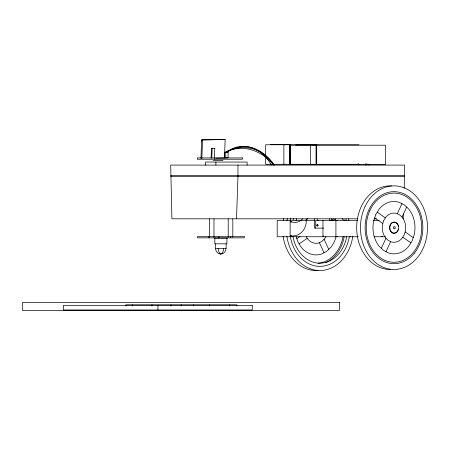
<?xml version="1.0" encoding="UTF-8"?>
<svg xmlns="http://www.w3.org/2000/svg" width="450" height="450" viewBox="0 0 450 450"><rect width="100%" height="100%" fill="white"/><g stroke="black" fill="none" stroke-linecap="round" stroke-linejoin="round"><path stroke-width="0.67" d="M236.509 218.812L237.96 176.422L237.96 165.094M403.172 218.812L403.335 213.947M404.218 188.235L404.623 165.094L170.696 165.094L171.911 218.812L357.975 218.812M200.959 158.366L201.639 139.866L225.169 139.545L224.482 158.046L216.253 158.181M201.853 158.411L202.539 139.911L225.169 139.545M211.466 148.297L211.078 157.928L211.792 157.961L212.181 148.337L211.466 148.297L214.802 148.337L214.414 157.961M201.825 140.715L201.831 141.058M290.627 221.636C291.364 220.905 291.077 222.744 291.032 221.501M317.683 225.484L317.588 225.039M381.302 248.282L385.942 238.258M397.305 213.705L401.946 203.681M386.01 251.668L390.651 241.644M402.013 217.097L406.654 207.073M290.779 221.501L290.953 222.019M317.272 225.09L317.588 225.006M317.385 225.039L317.205 225.405L317.649 225.607M323.331 235.704L323.331 236.227M296.831 238.657L300.06 236.379M299.137 243.855L307.288 238.252M333.045 220.545L335.363 218.947L335.959 220.742M290.739 221.456L291.122 221.501M336.684 236.756L336.87 236.683A1.513 1.215 90 0 0 337.298 236.419M201.358 158.012L201.392 157.14M317.391 225.006L317.745 225.157M349.481 236.773L349.802 236.717A1.547 1.238 -90 0 0 350.235 236.453M381.718 236.756L381.909 236.739A2.053 1.643 -90 0 0 382.731 236.464M270.748 144.382L290.008 144.382L290.008 164.284M289.558 144.759L265.669 144.759L265.669 164.284L359.027 164.284M289.766 144.759L359.027 144.759M316.254 145.215L290.419 145.215L290.419 164.413L385.526 164.413L385.526 145.215L316.558 145.215M213.002 160.509L222.947 160.509M170.696 175.41L404.623 175.41M170.696 176.422L404.623 176.422M374.124 218.812L376.493 218.812M314.893 220.5L277.189 220.5L277.189 236.756L358.296 236.756M357.564 220.5L315.703 220.5L315.703 228.122M373.624 220.5L379.209 220.5M317.897 220.601L318.246 220.601M323.601 228.122L314.533 228.122L314.533 218.812M374.029 236.756L385.577 236.756M214.256 238.191L227.503 238.191M201.639 139.866L202.539 139.911M214.082 148.297L214.802 148.337M290.886 222.007L290.711 221.715M290.959 235.626C289.851 235.513 291.189 236.784 290.908 235.676M374.687 217.907L382.793 223.481M402.761 237.206L410.912 242.809M377.257 212.192L385.341 217.907M405.152 231.913L413.218 237.617M317.233 225.484L317.588 225.641L317.773 225.236M306.259 236.588L307.783 239.057A14.619 11.723 90 0 0 319.106 242.843L321.93 241.38L324.36 239.057A14.619 11.723 -90 0 0 325.957 236.571M324.107 239.299L328.748 249.322M319.399 242.691L324.039 252.714M398.081 225.591L398.295 226.232M296.201 236.762L297.883 241.819L301.219 247.241A26.196 21.004 -90 0 0 321.508 254.025L326.571 251.404L330.919 247.241A26.196 21.004 90 0 0 336.049 236.807M348.75 218.824L348.75 220.511M346.084 218.824L346.084 220.511M335.914 220.5L335.914 236.756M329.749 218.812L329.749 220.5M322.965 220.5L322.965 236.756M317.194 218.812L317.194 220.5M316.704 164.413L316.704 144.889L295.942 144.889L295.942 145.215M316.254 144.889L316.254 164.413M316.108 145.215L316.108 164.413M310.376 145.215L310.376 164.413M296.392 144.889L296.392 145.215M290.132 220.5L290.132 236.756M289.794 144.759L289.794 164.284M289.558 144.382L289.558 164.284M289.344 144.382L289.344 164.284M283.877 144.759L283.877 164.284M271.586 144.382L271.586 144.759M270.973 144.382L270.973 144.759M247.112 165.094L247.112 162.045L205.583 162.045L205.583 165.094M236.863 306.084L236.863 304.785L125.854 304.785L125.854 306.084M232.819 218.812L232.819 237.184M230.777 236.694L230.777 237.864M229.393 304.785L229.393 306.084M228.212 218.812L228.212 237.184M226.912 238.191L226.912 243.827L214.841 243.827L214.841 238.191M226.148 243.827L226.148 248.631L215.432 248.631L215.432 243.827M225.765 157.905L225.765 152.246A56.902 43.903 -83.2 0 1 274.416 165.094M218.874 236.694L218.874 237.864M215.882 162.045L215.882 165.094M214.869 157.928L214.869 159.238M213.981 218.812L213.981 237.184M209.436 304.785L209.436 306.084M209.374 218.812L209.374 237.184M208.952 236.694L208.952 237.864M193.331 304.785L193.331 306.084M181.249 304.785L181.249 306.084M171.017 304.785L171.017 306.084M157.939 305.443L157.939 309.971M152.004 304.785L152.004 306.084M132.705 304.785L132.705 306.084M226.378 152.246A51.413 36.253 88.3 0 1 271.524 165.094M226.958 152.246A51.542 38.357 -90 0 1 273.634 165.094A58.854 45.09 83.7 0 0 225.219 152.246M365.766 165.094A6.249 0.681 -90 0 1 365.794 163.699M368.978 164.109A5.631 5.288 -82.9 0 1 368.921 165.094M336.538 220.5A1.558 1.249 90 0 1 337.162 220.708M366.885 164.081A0.703 0.422 -90 0 1 366.289 164.081M358.369 164.025A0.703 0.422 -90 0 1 357.947 164.025M332.038 220.219A34.346 18.737 -32.1 0 1 333.382 218.812M331.712 218.812A9.72 5.687 90 0 1 330.722 220.798M302.715 218.812A12.049 11.149 82.3 0 1 290.931 221.721M306.101 218.812A14.704 13.539 -85.7 0 1 290.841 235.89M352.822 236.216A41.811 33.519 -90 0 1 319.843 270.529A41.811 33.519 -90 0 1 286.864 236.216M286.971 220.551A41.811 33.519 -90 0 1 287.331 218.554M349.374 236.509A37.642 30.184 90 0 1 319.759 266.366A37.642 30.184 90 0 1 290.278 236.295M290.317 220.933A37.642 30.184 90 0 1 290.869 218.188M306.186 220.871A14.619 11.723 -90 0 1 307.783 218.385M342.557 218.436A34.599 27.742 90 0 1 342.866 219.763M343.131 236.334A34.599 27.742 90 0 1 318.043 263.233M296.094 220.635A26.196 21.004 -90 0 1 296.668 218.694M346.809 236.306A34.476 27.641 90 0 1 319.843 263.194A34.476 27.641 90 0 1 292.882 236.306M293.147 219.797A34.476 27.641 90 0 1 293.451 218.475M318.082 270.456A41.811 33.519 -90 0 1 283.089 236.216M283.196 220.551A41.811 33.519 -90 0 1 283.556 218.554M343.957 219.403A36.006 28.867 90 0 1 344.216 220.697M344.216 236.745A36.006 28.867 90 0 1 325.344 262.822M397.851 224.888A5.574 4.472 -90 0 0 393.981 222.097L391.742 222.846A5.574 4.472 90 0 0 389.509 227.678L390.105 230.468A5.574 4.472 -90 0 0 393.981 233.252L396.214 232.509A5.574 4.472 -90 0 0 397.851 230.468M398.295 229.123A5.574 4.472 -90 0 1 398.031 230.034M390.206 269.488A41.811 33.519 90 0 1 356.687 226.839A41.811 33.519 90 0 1 391.545 185.901M358.627 164.025A0.703 0.422 -90 0 1 358.211 164.025M367.352 164.081A0.703 0.422 -90 0 1 366.756 164.081M215.618 248.631A5.361 5.175 -90 0 0 220.792 253.991A5.361 5.175 90 0 0 225.962 248.631M223.481 248.631A5.361 2.689 90 0 1 220.792 253.991A5.361 2.689 -90 0 1 220.095 253.811M221.282 253.721A5.316 2.002 82 0 1 218.121 248.631M290.604 235.811C290.858 236.897 291.392 235.074 290.604 235.811M375.789 214.583L373.691 220.899A26.196 21.004 -90 0 0 379.125 246.201L383.479 250.363L388.541 252.979A26.196 21.004 -90 0 0 408.831 246.201L412.166 240.773L414.264 234.456A26.196 21.004 -90 0 0 408.831 209.154L404.477 204.992L399.414 202.376A26.196 21.004 90 0 0 379.125 209.154L375.789 214.583M383.827 220.365L382.657 223.892A14.619 11.723 -90 0 0 385.689 238.016L388.119 240.339L390.943 241.796A14.619 11.723 90 0 0 402.266 238.016L404.128 234.984L405.298 231.463A14.619 11.723 -90 0 0 402.266 217.339L399.836 215.016L397.012 213.553A14.619 11.723 -90 0 0 385.689 217.339L383.827 220.365M228.088 152.246L224.674 152.246L224.674 157.905L228.088 157.905L228.088 152.246M242.359 157.928L197.314 157.928L197.314 159.238L242.359 159.238L242.359 157.928M244.277 236.694L197.393 236.694L197.393 237.864L244.277 237.864L244.277 236.694M339.463 302.394L22.5 302.394L22.5 310.5L339.463 310.5L339.463 302.394M252.253 305.443L63.366 305.443L63.366 309.971L252.253 309.971L252.253 305.443M317.784 225.664A0.63 0.506 -90 0 0 317.424 224.674A0.63 0.506 -90 0 0 316.912 225.557A0.63 0.506 -90 0 0 317.784 225.664M317.874 225.664A0.63 0.506 -90 0 0 317.514 224.674A0.63 0.506 -90 0 0 317.002 225.557A0.63 0.506 -90 0 0 317.874 225.664M395.027 228.369A1.159 0.928 -90 0 0 394.386 226.53A1.159 0.928 -90 0 0 393.429 228.139A1.159 0.928 -90 0 0 395.027 228.369M390.409 224.888A5.574 4.472 90 0 0 394.279 233.252A5.574 4.472 90 0 0 398.149 224.888A5.574 4.472 90 0 0 390.409 224.888M364.95 206.775A41.811 33.519 90 0 0 393.981 269.488A41.811 33.519 90 0 0 423.011 206.775A41.811 33.519 90 0 0 364.95 206.775M414.394 253.136A36.006 28.867 -90 0 0 401.451 192.898A36.006 28.867 -90 0 0 366.092 236.998A36.006 28.867 -90 0 0 414.394 253.136M369.956 210.375A34.599 27.742 90 0 0 393.981 262.277A34.599 27.742 90 0 0 417.999 210.375A34.599 27.742 90 0 0 369.956 210.375"/></g></svg>
